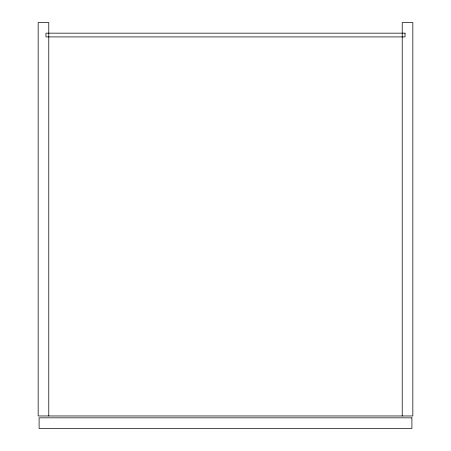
<?xml version="1.0" encoding="UTF-8"?>
<svg xmlns="http://www.w3.org/2000/svg" width="451" height="451" viewBox="0 0 451 451"><rect width="100%" height="100%" fill="white"/><g stroke="black" fill="none" stroke-linecap="round" stroke-linejoin="round"><path stroke-width="0.68" d="M402.224 415.963L402.224 22.55L412.84 22.55L412.84 415.963L38.16 415.963L38.16 22.55L48.776 22.55L48.776 415.963M405.032 33.165L45.968 33.165L45.968 36.914L405.032 36.914L405.032 33.165M411.904 417.835L39.096 417.835L39.096 428.45L411.904 428.45L411.904 417.835"/></g></svg>
